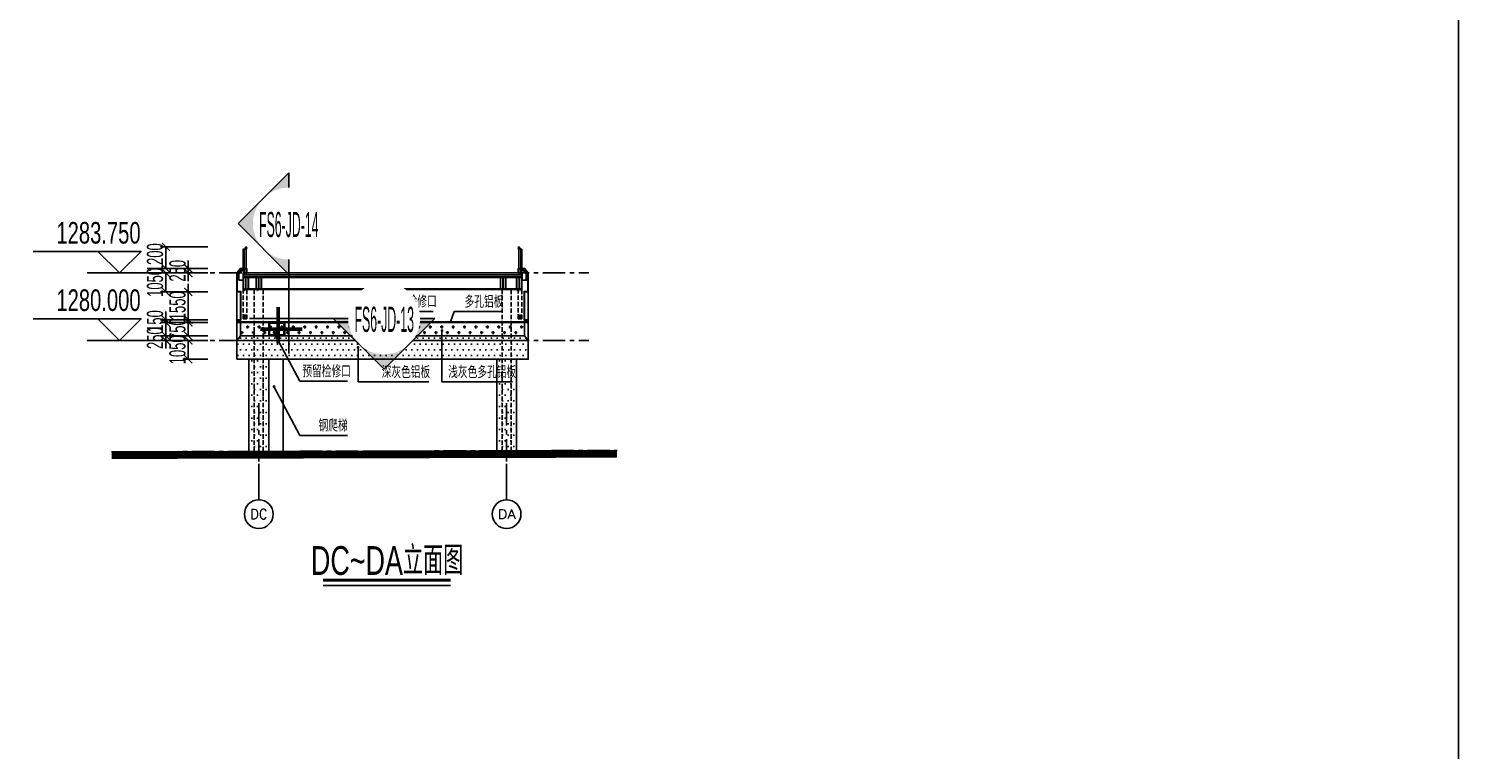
# Model space of a CAD drawing. Extents: x 38275477 to 38557164, y 2905373 to 3096199.
# Drawn here: x 38380627 to 38460175, y 2959031 to 2999194 of the extents above; entities that cross this region are included whole.
import ezdxf
from ezdxf.enums import TextEntityAlignment as Align

# ---------------------------------------------------------------- set-up
doc = ezdxf.new("R2010")
doc.units = 0
doc.header["$LTSCALE"] = 1000
for name, pattern in [('__DASH', [0.35, 0.25, -0.1]), ('CENTER', [2, 1.25, -0.25, 0.25, -0.25]), ('DASH', [0.35, 0.25, -0.1])]:
    doc.linetypes.add(name, pattern=pattern)
for name, color, linetype in [('#填充层', 8, 'Continuous'), ('#幕墙分格线-立面', 7, 'Continuous'), ('#文字', 2, 'Continuous'), ('#标注', 1, 'Continuous'), ('#结构边线+内凹外凸边线', 5, 'Continuous'), ('#非幕墙范围构件', 8, 'DASH'), ('A-BEAM-SECT-S', 10, 'Continuous'), ('A-CLNG-ACCS', 2, 'Continuous'), ('A-DETL-ALUM', 30, 'Continuous'), ('A-DIMS-LEAD', 1, 'Continuous'), ('A-GLASS-E', 145, 'Continuous'), ('A-GRID', 1, 'CENTER'), ('A-HATH', 9, 'Continuous'), ('A-NOTE', 4, 'Continuous'), ('A-STRS-HRAL', 80, 'Continuous'), ('AXIS_TEXT', 4, 'Continuous'), ('C-AXIS-DIMS', 1, 'Continuous'), ('C-SHET-SHBD', 11, 'Continuous'), ('WZ', 7, 'Continuous')]:
    doc.layers.add(name, color=color, linetype=linetype)
doc.layers.add('定位边线-不打印', color=251, linetype='Continuous', plot=False)
doc.styles.add('#文字', font='jrs.shx', dxfattribs={"width": 0.7, "bigfont": 'hztxt.shx'})
doc.styles.add('_TCH_AXIS', font='COMPLEX', dxfattribs={"bigfont": 'GBCBIG'})
doc.styles.add('_TCH_DIM', font='SIMPLEX', dxfattribs={"bigfont": 'GBCBIG'})
doc.styles.add('COMPLEX', font='COMPLEX')
doc.styles.add('JHZX', font='jrs.shx', dxfattribs={"width": 0.6, "bigfont": 'jhz.shx'})
doc.styles.add('XD2008', font='xd-hzs.shx', dxfattribs={"width": 0.7, "bigfont": 'xd-hztxt.shx'})
doc.styles.add('楷体', font='', dxfattribs={"width": 0.75})
doc.styles.get('楷体').set_extended_font_data('KaiTi_GB2312')
doc.dimstyles.new('JZBZ-300', dxfattribs={"dimscale": 300, "dimtxt": 3, "dimasz": 1.5, "dimexe": 1, "dimexo": 1, "dimgap": 0.5, "dimtad": 1, "dimdec": 0, "dimdsep": 46, "dimtxsty": 'JHZX', "dimblk1": 'ARCHTICK', "dimblk2": 'ARCHTICK', "dimsah": 1, "dimcen": 0, "dimclrd": 1, "dimclre": 1, "dimclrt": 2, "dimadec": 1, "dimazin": 2, "dimtfac": 1, "dimtdec": 0, "dimtix": 1, "dimtmove": 0, "dimatfit": 3, "dimfxl": 0, "dimtolj": 1, "dimlwd": -1, "dimlwe": -1, "dimarcsym": 0})

# ---------------------------------------------------------------- blocks, each defined once
blk = doc.blocks.new('A3文本框')
at = {"layer": 'Defpoints', "ltscale": 500}
blk.add_lwpolyline([(10, -10), (-420, -10), (-420, 297), (10, 297)], close=True, dxfattribs=at)
at = {"layer": 'C-SHET-SHBD', "style": 'XD2008', "width": 0.7}
for tag, height, p in [('子项名称', 4.5, (-37.49, 35.41)), ('图名', 4.5, (-37.49, 24.27)), ('比例', 3, (-56.3, 8.25)), ('MQJD-01', 3, (-13.24, 2.27))]:
    blk.add_attdef(tag, text='', height=height, dxfattribs=at).set_placement(p, align=Align.CENTER)
blk = doc.blocks.new('*U10')
blk.add_line((-8.85, -0.75), (8.9, -0.75))
at = {"const_width": 0.4}
blk.add_lwpolyline([(-8.85, 0), (8.9, 0)], dxfattribs=at)
at = {"style": 'JHZX', "width": 0.75}
blk.add_attdef('立面图', text='', height=4, dxfattribs=at).set_placement((0.06, 2.74), align=Align.MIDDLE_CENTER)
blk = doc.blocks.new('*U12')
at = {"const_width": 0.5}
for points in [[(4.16, -15.39), (4.16, -10.39)], [(4.16, -16.24), (4.16, -11.24)]]:
    blk.add_lwpolyline(points, dxfattribs=at)
blk.add_wipeout([(5.35, 6), (4.72, 5.92), (4.11, 5.76), (3.53, 5.53), (2.98, 5.23), (2.47, 4.86), (2.01, 4.43), (1.61, 3.94), (1.27, 3.41), (1, 2.84), (0.81, 2.25), (0.69, 1.63), (0.65, 1), (0.69, 0.37), (0.81, -0.25), (1, -0.84), (1.27, -1.41), (1.61, -1.94), (2.01, -2.43), (2.47, -2.86), (2.98, -3.23), (3.53, -3.53), (4.11, -3.76), (4.72, -3.92), (5.35, -4), (5.97, -4), (6.6, -3.92), (7.21, -3.76), (7.79, -3.53), (8.34, -3.23), (8.85, -2.86), (9.31, -2.43), (9.71, -1.94), (10.05, -1.41), (10.32, -0.84), (10.51, -0.25), (10.63, 0.37), (10.67, 1), (10.63, 1.63), (10.51, 2.25), (10.32, 2.84), (10.05, 3.41), (9.71, 3.94), (9.31, 4.43), (8.85, 4.86), (8.34, 5.23), (7.79, 5.53), (7.21, 5.76), (6.6, 5.92), (5.97, 6)])
h = blk.add_hatch(color=4)
h.paths.add_polyline_path([(5.66, 8.07), (2.12, 4.54), (2.47, 4.86), (2.98, 5.23), (3.53, 5.53), (4.11, 5.76), (4.72, 5.92), (5.35, 6), (5.66, 6)])
h.paths.add_polyline_path([(0.69, 1.63), (0.81, 2.25), (1, 2.84), (1.27, 3.41), (1.61, 3.94), (1.97, 4.39), (-1.41, 1), (1.97, -2.39), (1.61, -1.94), (1.27, -1.41), (1, -0.84), (0.81, -0.25), (0.69, 0.37), (0.65, 1)])
h.paths.add_polyline_path([(5.66, -4), (5.35, -4), (4.72, -3.92), (4.11, -3.76), (3.53, -3.53), (2.98, -3.23), (2.47, -2.86), (2.12, -2.54), (5.66, -6.07)])
for p, q in [((5.66, 8.07), (-1.41, 1)), ((5.66, -6.07), (-1.41, 1)), ((5.66, -4), (5.66, -17.74))]:
    blk.add_line(p, q)
at = {"color": 7}
blk.add_line((5.66, 8.07), (5.66, 6), dxfattribs=at)
at = {"style": 'JHZX', "width": 0.754119}
blk.add_attdef('DANO.', text='', height=3.5, rotation=270, dxfattribs=at).set_placement((3.78, 5.15), (3.78, -3.12), align=Align.FIT)
blk = doc.blocks.new('*U13')
at = {"const_width": 0.5}
for points in [[(4.16, -15.59), (4.16, -10.59)], [(4.16, -15.67), (4.16, -10.67)]]:
    blk.add_lwpolyline(points, dxfattribs=at)
blk.add_wipeout([(5.35, 6), (4.72, 5.92), (4.11, 5.76), (3.53, 5.53), (2.98, 5.23), (2.47, 4.86), (2.01, 4.43), (1.61, 3.94), (1.27, 3.41), (1, 2.84), (0.81, 2.25), (0.69, 1.63), (0.65, 1), (0.69, 0.37), (0.81, -0.25), (1, -0.84), (1.27, -1.41), (1.61, -1.94), (2.01, -2.43), (2.47, -2.86), (2.98, -3.23), (3.53, -3.53), (4.11, -3.76), (4.72, -3.92), (5.35, -4), (5.97, -4), (6.6, -3.92), (7.21, -3.76), (7.79, -3.53), (8.34, -3.23), (8.85, -2.86), (9.31, -2.43), (9.71, -1.94), (10.05, -1.41), (10.32, -0.84), (10.51, -0.25), (10.63, 0.37), (10.67, 1), (10.63, 1.63), (10.51, 2.25), (10.32, 2.84), (10.05, 3.41), (9.71, 3.94), (9.31, 4.43), (8.85, 4.86), (8.34, 5.23), (7.79, 5.53), (7.21, 5.76), (6.6, 5.92), (5.97, 6)])
h = blk.add_hatch(color=4)
h.paths.add_polyline_path([(5.66, 8.07), (2.12, 4.54), (2.47, 4.86), (2.98, 5.23), (3.53, 5.53), (4.11, 5.76), (4.72, 5.92), (5.35, 6), (5.66, 6)])
h.paths.add_polyline_path([(0.69, 1.63), (0.81, 2.25), (1, 2.84), (1.27, 3.41), (1.61, 3.94), (1.97, 4.39), (-1.41, 1), (1.97, -2.39), (1.61, -1.94), (1.27, -1.41), (1, -0.84), (0.81, -0.25), (0.69, 0.37), (0.65, 1)])
h.paths.add_polyline_path([(5.66, -4), (5.35, -4), (4.72, -3.92), (4.11, -3.76), (3.53, -3.53), (2.98, -3.23), (2.47, -2.86), (2.12, -2.54), (5.66, -6.07)])
for p, q in [((5.66, 8.07), (-1.41, 1)), ((5.66, -6.07), (-1.41, 1)), ((5.66, -4), (5.66, -17.09))]:
    blk.add_line(p, q)
at = {"color": 7}
blk.add_line((5.66, 8.07), (5.66, 6), dxfattribs=at)
at = {"style": 'JHZX', "width": 0.754119}
blk.add_attdef('DANO.', text='', height=3.5, dxfattribs=at).set_placement((1.51, -0.88), (9.78, -0.88), align=Align.FIT)
blk = doc.blocks.new('700-300')
at = {"layer": 'A-BEAM-SECT-S'}
for p, q in [((-50, -170), (-50, 470)), ((250, 470), (250, -170))]:
    blk.add_line(p, q, dxfattribs=at)
blk.add_lwpolyline([(108, 470), (250, 470), (250, 500), (-50, 500), (-50, 470), (92, 470), (92, -170), (-50, -170), (-50, -200), (250, -200), (250, -170), (108, -170)], close=True, dxfattribs=at)
for points in [[(-38, -170), (-38, 470)], [(62, 470), (92, 440)], [(138, 470), (108, 440)], [(238, -170), (238, 470)], [(62, -170), (92, -140)], [(138, -170), (108, -140)]]:
    blk.add_lwpolyline(points, dxfattribs=at)
at = {"layer": '定位边线-不打印', "style": 'XD2008', "width": 0.7}
blk.add_text('700*300', height=70, dxfattribs=at).set_placement((-57, -303))
blk = doc.blocks.new('栏杆')
at = {"layer": 'A-GLASS-E'}
blk.add_lwpolyline([(35492900, 2535980), (35492920, 2535980), (35492922, 2537029), (35492902, 2537029)], close=True, dxfattribs=at)
at = {"layer": 'A-STRS-HRAL'}
for points in [[(35492870, 2535600), (35492760, 2535600), (35492760, 2537000), (35492729, 2537112)], [(35492902, 2536889), (35492870, 2536889)], [(35492870, 2536871), (35492902, 2536871)], [(35492900, 2536139), (35492870, 2536139)], [(35492870, 2536121), (35492900, 2536121)]]:
    blk.add_lwpolyline(points, dxfattribs=at)
blk.add_lwpolyline([(35492870, 2535600), (35492870, 2536986, 0.142771), (35492862, 2537013), (35492783, 2537136)], format="xyb", dxfattribs=at)
blk.add_circle((35492758, 2537120), 30, dxfattribs=at)
blk = doc.blocks.new('_ARCHTICK')
at = {"color": 0, "linetype": 'ByBlock', "const_width": 0.15}
blk.add_lwpolyline([(-0.5, -0.5), (0.5, 0.5)], dxfattribs=at)
blk = doc.blocks.new('*D34')
at = {"layer": '#标注', "color": 1, "transparency": 16777216}
for p, q in [((38390606, 2987046), (38387963, 2987046)), ((38388263, 2985846), (38388263, 2987046)), ((38390606, 2985846), (38387963, 2985846))]:
    blk.add_line(p, q, dxfattribs=at)
at = {"layer": 'Defpoints', "color": 0, "transparency": 16777216}
for p in [(38388263, 2987046), (38390906, 2987046), (38390906, 2985846)]:
    blk.add_point(p, dxfattribs=at)
at = {"layer": '#标注', "color": 1, "transparency": 16777216, "xscale": 450, "yscale": 450, "zscale": 450}
for p, rotation in [((38388263, 2987046), 90), ((38388263, 2985846), 270)]:
    blk.add_blockref('_ARCHTICK', p, dxfattribs=dict(at, rotation=rotation))
at = {"layer": '#标注', "color": 2, "transparency": 16777216, "insert": (38387663, 2986446), "char_height": 900, "attachment_point": 5, "rotation": 90, "style": 'JHZX'}
blk.add_mtext('\\A1;1200', dxfattribs=at)
blk = doc.blocks.new('*D35')
at = {"layer": '#标注', "color": 1, "transparency": 16777216}
for p, q in [((38389513, 2985846), (38389513, 2986296)), ((38390606, 2985846), (38389213, 2985846)), ((38390606, 2985596), (38389213, 2985596)), ((38389513, 2985596), (38389513, 2985846)), ((38389513, 2985596), (38389513, 2985146))]:
    blk.add_line(p, q, dxfattribs=at)
at = {"layer": 'Defpoints', "color": 0, "transparency": 16777216}
for p in [(38389513, 2985846), (38390906, 2985846), (38390906, 2985596)]:
    blk.add_point(p, dxfattribs=at)
at = {"layer": '#标注', "color": 1, "transparency": 16777216, "xscale": 450, "yscale": 450, "zscale": 450}
for p, rotation in [((38389513, 2985846), 270), ((38389513, 2985596), 90)]:
    blk.add_blockref('_ARCHTICK', p, dxfattribs=dict(at, rotation=rotation))
at = {"layer": '#标注', "color": 2, "transparency": 16777216, "insert": (38388913, 2985721), "char_height": 900, "attachment_point": 5, "rotation": 90, "style": 'JHZX'}
blk.add_mtext('\\A1;250', dxfattribs=at)
blk = doc.blocks.new('*D36')
at = {"layer": '#标注', "color": 1, "transparency": 16777216}
for p, q in [((38390606, 2985596), (38387963, 2985596)), ((38388263, 2984546), (38388263, 2985596)), ((38390606, 2984546), (38387963, 2984546))]:
    blk.add_line(p, q, dxfattribs=at)
at = {"layer": 'Defpoints', "color": 0, "transparency": 16777216}
for p in [(38388263, 2985596), (38390906, 2985596), (38390906, 2984546)]:
    blk.add_point(p, dxfattribs=at)
at = {"layer": '#标注', "color": 1, "transparency": 16777216, "xscale": 450, "yscale": 450, "zscale": 450}
for p, rotation in [((38388263, 2985596), 90), ((38388263, 2984546), 270)]:
    blk.add_blockref('_ARCHTICK', p, dxfattribs=dict(at, rotation=rotation))
at = {"layer": '#标注', "color": 2, "transparency": 16777216, "insert": (38387663, 2985071), "char_height": 900, "attachment_point": 5, "rotation": 90, "style": 'JHZX'}
blk.add_mtext('\\A1;1050', dxfattribs=at)
blk = doc.blocks.new('*D37')
at = {"layer": '#标注', "color": 1, "transparency": 16777216}
for p, q in [((38389513, 2984546), (38389513, 2984996)), ((38390606, 2984546), (38389213, 2984546)), ((38389513, 2982996), (38389513, 2984546)), ((38390606, 2982996), (38389213, 2982996)), ((38389513, 2982996), (38389513, 2982546))]:
    blk.add_line(p, q, dxfattribs=at)
at = {"layer": 'Defpoints', "color": 0, "transparency": 16777216}
for p in [(38389513, 2984546), (38390906, 2984546), (38390906, 2982996)]:
    blk.add_point(p, dxfattribs=at)
at = {"layer": '#标注', "color": 1, "transparency": 16777216, "xscale": 450, "yscale": 450, "zscale": 450}
for p, rotation in [((38389513, 2984546), 270), ((38389513, 2982996), 90)]:
    blk.add_blockref('_ARCHTICK', p, dxfattribs=dict(at, rotation=rotation))
at = {"layer": '#标注', "color": 2, "transparency": 16777216, "insert": (38388913, 2983771), "char_height": 900, "attachment_point": 5, "rotation": 90, "style": 'JHZX'}
blk.add_mtext('\\A1;1550', dxfattribs=at)
blk = doc.blocks.new('*D38')
at = {"layer": '#标注', "color": 1, "transparency": 16777216}
for p, q in [((38388263, 2982996), (38388263, 2983446)), ((38390606, 2982996), (38387963, 2982996)), ((38390606, 2982846), (38387963, 2982846)), ((38388263, 2982846), (38388263, 2982996)), ((38388263, 2982846), (38388263, 2982396))]:
    blk.add_line(p, q, dxfattribs=at)
at = {"layer": 'Defpoints', "color": 0, "transparency": 16777216}
for p in [(38388263, 2982996), (38390906, 2982996), (38390906, 2982846)]:
    blk.add_point(p, dxfattribs=at)
at = {"layer": '#标注', "color": 1, "transparency": 16777216, "xscale": 450, "yscale": 450, "zscale": 450}
for p, rotation in [((38388263, 2982996), 270), ((38388263, 2982846), 90)]:
    blk.add_blockref('_ARCHTICK', p, dxfattribs=dict(at, rotation=rotation))
at = {"layer": '#标注', "color": 2, "transparency": 16777216, "insert": (38387663, 2982921), "char_height": 900, "attachment_point": 5, "rotation": 90, "style": 'JHZX'}
blk.add_mtext('\\A1;150', dxfattribs=at)
blk = doc.blocks.new('*D39')
at = {"layer": '#标注', "color": 1, "transparency": 16777216}
for p, q in [((38390606, 2982846), (38389213, 2982846)), ((38389513, 2982096), (38389513, 2982846)), ((38390606, 2982096), (38389213, 2982096))]:
    blk.add_line(p, q, dxfattribs=at)
at = {"layer": 'Defpoints', "color": 0, "transparency": 16777216}
for p in [(38389513, 2982846), (38390906, 2982846), (38390906, 2982096)]:
    blk.add_point(p, dxfattribs=at)
at = {"layer": '#标注', "color": 1, "transparency": 16777216, "xscale": 450, "yscale": 450, "zscale": 450}
for p, rotation in [((38389513, 2982846), 90), ((38389513, 2982096), 270)]:
    blk.add_blockref('_ARCHTICK', p, dxfattribs=dict(at, rotation=rotation))
at = {"layer": '#标注', "color": 2, "transparency": 16777216, "insert": (38388913, 2982471), "char_height": 900, "attachment_point": 5, "rotation": 90, "style": 'JHZX'}
blk.add_mtext('\\A1;750', dxfattribs=at)
blk = doc.blocks.new('*D40')
at = {"layer": '#标注', "color": 1, "transparency": 16777216}
for p, q in [((38388263, 2982096), (38388263, 2982546)), ((38390606, 2982096), (38387963, 2982096)), ((38390606, 2981846), (38387963, 2981846)), ((38388263, 2981846), (38388263, 2982096)), ((38388263, 2981846), (38388263, 2981396))]:
    blk.add_line(p, q, dxfattribs=at)
at = {"layer": 'Defpoints', "color": 0, "transparency": 16777216}
for p in [(38388263, 2982096), (38390906, 2982096), (38390906, 2981846)]:
    blk.add_point(p, dxfattribs=at)
at = {"layer": '#标注', "color": 1, "transparency": 16777216, "xscale": 450, "yscale": 450, "zscale": 450}
for p, rotation in [((38388263, 2982096), 270), ((38388263, 2981846), 90)]:
    blk.add_blockref('_ARCHTICK', p, dxfattribs=dict(at, rotation=rotation))
at = {"layer": '#标注', "color": 2, "transparency": 16777216, "insert": (38387663, 2981971), "char_height": 900, "attachment_point": 5, "rotation": 90, "style": 'JHZX'}
blk.add_mtext('\\A1;250', dxfattribs=at)
blk = doc.blocks.new('*D41')
at = {"layer": '#标注', "color": 1, "transparency": 16777216}
for p, q in [((38390606, 2981846), (38389213, 2981846)), ((38389513, 2980796), (38389513, 2981846)), ((38390606, 2980796), (38389213, 2980796))]:
    blk.add_line(p, q, dxfattribs=at)
at = {"layer": 'Defpoints', "color": 0, "transparency": 16777216}
for p in [(38389513, 2981846), (38390906, 2981846), (38390906, 2980796)]:
    blk.add_point(p, dxfattribs=at)
at = {"layer": '#标注', "color": 1, "transparency": 16777216, "xscale": 450, "yscale": 450, "zscale": 450}
for p, rotation in [((38389513, 2981846), 90), ((38389513, 2980796), 270)]:
    blk.add_blockref('_ARCHTICK', p, dxfattribs=dict(at, rotation=rotation))
at = {"layer": '#标注', "color": 2, "transparency": 16777216, "insert": (38388913, 2981321), "char_height": 900, "attachment_point": 5, "rotation": 90, "style": 'JHZX'}
blk.add_mtext('\\A1;1050', dxfattribs=at)
blk = doc.blocks.new('_AXISO')
blk.add_circle((0, 0), 0.5)
at = {"layer": 'AXIS_TEXT', "style": 'COMPLEX', "width": 1.041667}
blk.add_attdef('A', text='', height=0.56, dxfattribs=at).set_placement((-0.25, -0.28), (0.25, -0.28), align=Align.FIT)
blk = doc.blocks.new('LEVEL')
blk.add_line((9, 0), (0, 0))
blk.add_lwpolyline([(7.5, 3), (4.5, 0), (1.5, 3), (16.5, 3)])
at = {"layer": 'WZ', "style": '楷体', "width": 0.75}
blk.add_attdef('LEVEL', text='', height=3.5, dxfattribs=at).set_placement((9.33, 5.59), align=Align.MIDDLE_CENTER)
blk.add_attdef('FLOOR', text='', height=3.5, dxfattribs=at).set_placement((17.5, 3), align=Align.MIDDLE_LEFT)

msp = doc.modelspace()

# ---------------------------------------------------------------- hatches: boundary and pattern name
at = {"layer": '#填充层', "ltscale": 5}
h = msp.add_hatch(dxfattribs=at)
h.set_pattern_fill('CROSS', color=256, scale=200)
h.set_pattern_definition([(0, (0, 0), (317.5, 317.5), [158.75, -476.25]), (90, (79.38, -79.38), (-317.5, 317.5), [158.75, -476.25])])
h.paths.add_polyline_path([(38392414, 2982846), (38399868.5, 2982846), (38399868.5, 2982833.5), (38400768.5, 2982833.5), (38400768.5, 2982846), (38408223, 2982846), (38408223, 2982096), (38392414, 2982096)])
h = msp.add_hatch(dxfattribs=at)
h.set_pattern_fill('DOTS', color=256, scale=200)
h.paths.add_polyline_path([(38392214, 2980796), (38408423, 2980796), (38408423, 2981846), (38408223, 2982096), (38392414, 2982096), (38392214, 2981846)])
h = msp.add_hatch(dxfattribs=at)
h.set_pattern_fill('DOTS', color=256, scale=200)
h.set_pattern_definition([(0, (38392885.96, 2977206.87), (158.75, 317.5), [0, -317.5])])
h.paths.add_polyline_path([(38392886, 2980796), (38393986, 2980796), (38393990, 2975666.6), (38392890, 2975666.6)])
h = msp.add_hatch(dxfattribs=at)
h.set_pattern_fill('DOTS', color=256, scale=200)
h.set_pattern_definition([(0, (38406670.96, 2977206.87), (158.75, 317.5), [0, -317.5])])
h.paths.add_polyline_path([(38406671, 2980796), (38407771, 2980796), (38407775, 2975666.6), (38406675, 2975666.6)])
at = {"layer": 'A-HATH'}
h = msp.add_hatch(dxfattribs=at)
h.set_pattern_fill('钢筋混凝土', color=256, scale=50, style=0)
h.set_pattern_definition([(45, (0, 0), (-88.38834765, 88.38834765), []), (50, (0, 0), (358.6300913, -31.3760675), [37.5, -412.5]), (355, (0, 0), (-69.3756668, 376.096067), [30, -330]), (100.4514, (29.9, -2.6), (289.254691, 344.719771), [31.870095, -350.571056]), (46.1842, (0, 100), (533.6205243, -82.759507), [56.25, -618.75]), (96.6356, (44.47, 93.1), (467.331353, 487.0589355), [47.805144, -525.8565]), (351.1842, (0, 100), (467.3309726, 487.0593005), [45, -495]), (21, (50, 75), (298.453526, -201.3094453), [37.5, -412.5]), (326, (50, 75), (121.657666, 362.5750225), [30, -330]), (71.4514, (74.87, 58.22), (420.1113143, 161.2652484), [31.870095, -350.571056]), (37.5, (0, 0), (6.07992766, 166.4469269), [0, -326, 0, -335, 0, -331.25]), (7.5, (0, 0), (131.5347687, 197.2058559), [0, -191, 0, -318.5, 0, -126.25]), (327.5, (-111.5, 0), (266.9112181, -11.27743587), [0, -125, 0, -390, 0, -517.5]), (317.5, (-161.5, 0), (291.5930847, 50.0524912), [0, -162.5, 0, -259, 0, -367.5])])
h.paths.add_polyline_path([(38392564, 2985376), (38408073, 2985376), (38408073, 2985496), (38392564, 2985496)])

# ---------------------------------------------------------------- linework, layer by layer
at = {"layer": '#幕墙分格线-立面'}
for points in [[(38392564, 2982871), (38392239, 2982871), (38392239, 2982971), (38392439, 2982971), (38392439, 2984571), (38392239, 2984571), (38392239, 2985587.2), (38392426, 2985821), (38392739, 2985821), (38392739, 2985746), (38392764, 2985746), (38392764, 2985846), (38392414, 2985846), (38392214, 2985596), (38392214, 2984546), (38392414, 2984546), (38392414, 2982996), (38392214, 2982996), (38392214, 2982846), (38392564, 2982846)], [(38392564.5, 2985596), (38395564.5, 2985596), (38408073, 2985596)], [(38392739, 2985746), (38392739, 2985596)], [(38392764, 2985746), (38392764, 2985596)], [(38408073, 2982846), (38408423, 2982846), (38408423, 2982996), (38408223, 2982996), (38408223, 2984546), (38408423, 2984546), (38408423, 2985596), (38408223, 2985846), (38407873, 2985846), (38407873, 2985746), (38407898, 2985746), (38407898, 2985821), (38408210.9, 2985821), (38408398, 2985587.2), (38408398, 2984571), (38408198, 2984571), (38408198, 2982971), (38408398, 2982971), (38408398, 2982871), (38408073, 2982871)], [(38407873, 2985746), (38407873, 2985596)], [(38407898, 2985746), (38407898, 2985596)], [(38392214, 2981846), (38392214, 2984546)], [(38408423, 2981846), (38408423, 2984546)], [(38392414, 2982846), (38392414, 2982096)], [(38392564, 2982871), (38392564, 2982846)], [(38408073, 2982871), (38392564, 2982871)], [(38392564, 2982846), (38408073, 2982846)], [(38408073, 2982871), (38408073, 2982846)], [(38408223, 2982846), (38408223, 2982096)], [(38392214, 2981846), (38408423, 2981846)], [(38392886, 2980796), (38392886, 2975646)], [(38393986, 2980796), (38393986, 2975646)], [(38394786, 2980796), (38394786, 2975646)], [(38406671, 2980796), (38406671, 2975646)], [(38407771, 2980796), (38407771, 2975646)]]:
    msp.add_lwpolyline(points, dxfattribs=at)
for points in [[(38392414, 2982846), (38399868.5, 2982846), (38399868.5, 2982833.5), (38400768.5, 2982833.5), (38400768.5, 2982846), (38408223, 2982846), (38408223, 2982096), (38392414, 2982096)], [(38392214, 2980796), (38408423, 2980796), (38408423, 2981846), (38408223, 2982096), (38392414, 2982096), (38392214, 2981846)]]:
    msp.add_lwpolyline(points, close=True, dxfattribs=at)
at = {"layer": '#结构边线+内凹外凸边线'}
for p, q in [((38392564, 2985496), (38408073, 2985496)), ((38392564, 2985496), (38392564, 2985376)), ((38408073, 2985496), (38408073, 2985376)), ((38392564, 2985376), (38408073, 2985376))]:
    msp.add_line(p, q, dxfattribs=at)
at = {"layer": '#非幕墙范围构件'}
msp.add_lwpolyline([(38392764, 2985346.1), (38392564, 2985346.1)], dxfattribs=at)
at = {"layer": '#非幕墙范围构件', "linetype": 'DASH'}
for points in [[(38392564, 2983046), (38392564, 2984676.1), (38392764, 2984676.1), (38392764, 2983046)], [(38407873, 2983046), (38407873, 2984676.1), (38408073, 2984676.1), (38408073, 2983046)], [(38392564, 2983046), (38392764, 2983046), (38392764, 2983246), (38392564, 2983246)], [(38407873, 2983046), (38408073, 2983046), (38408073, 2983246), (38407873, 2983246)]]:
    msp.add_lwpolyline(points, close=True, dxfattribs=at)
at = {"layer": '#非幕墙范围构件', "linetype": '__DASH'}
for points in [[(38393186, 2984676.1), (38393186, 2975646)], [(38393686, 2984676.1), (38393686, 2975646)], [(38406971, 2984676), (38406971, 2975646)], [(38407471, 2984676), (38407471, 2975646)]]:
    msp.add_lwpolyline(points, dxfattribs=at)
at = {"layer": '#非幕墙范围构件', "linetype": 'DASH'}
for points in [[(38392564, 2983046), (38392764, 2983246)], [(38392564, 2983246), (38392764, 2983046)], [(38407873, 2983046), (38408073, 2983246)], [(38407873, 2983246), (38408073, 2983046)]]:
    msp.add_lwpolyline(points, dxfattribs=at)
at = {"color": 8, "const_width": 400}
msp.add_lwpolyline([(38385241.5, 2975445.2), (38413363.5, 2975519.5)], dxfattribs=at)
at = {"color": 8}
msp.add_lwpolyline([(38385241.5, 2975645.2), (38413363.5, 2975718.7)], dxfattribs=at)
at = {"layer": 'A-BEAM-SECT-S'}
for p, q in [((38392864, 2985376.1), (38407804.7, 2985376)), ((38392864, 2985346), (38407804.7, 2985346)), ((38392864, 2984706), (38407873, 2984706)), ((38392864, 2984676), (38407873, 2984676))]:
    msp.add_line(p, q, dxfattribs=at)
at = {"layer": 'A-CLNG-ACCS'}
for points in [[(38394886, 2982096), (38393986, 2982096), (38393986, 2982846), (38394886, 2982846)], [(38394836, 2982146), (38394036, 2982146), (38394036, 2982796), (38394836, 2982796)], [(38399868.5, 2982883.5), (38400768.5, 2982883.5), (38400768.5, 2982833.5), (38399868.5, 2982833.5)]]:
    msp.add_lwpolyline(points, close=True, dxfattribs=at)
at = {"layer": 'A-DETL-ALUM'}
for points in [[(38392579, 2985821), (38392579, 2985728.5), (38392462.9, 2985728.5), (38392324, 2985554.8), (38392324, 2985196), (38392564, 2985196), (38392564, 2985596), (38392559, 2985596), (38392559, 2985201), (38392329, 2985201), (38392329, 2985553.1), (38392465.3, 2985723.5), (38392584, 2985723.5), (38392584, 2985821)], [(38408058, 2985821), (38408058, 2985728.5), (38408174, 2985728.5), (38408313, 2985554.8), (38408313, 2985196), (38408073, 2985196), (38408073, 2985596), (38408078, 2985596), (38408078, 2985201), (38408308, 2985201), (38408308, 2985553.1), (38408171.6, 2985723.5), (38408053, 2985723.5), (38408053, 2985821)]]:
    msp.add_lwpolyline(points, dxfattribs=at)
at = {"layer": 'A-DIMS-LEAD'}
for p, q in [((38400318.5, 2982846), (38400501, 2983461.5)), ((38400501, 2983461.5), (38403143.3, 2983461.5)), ((38404095.8, 2982871), (38404309.5, 2983448.2)), ((38404309.5, 2983448.2), (38406951.8, 2983448.2)), ((38394280.2, 2982290), (38395725.3, 2979578)), ((38403626.6, 2982389.2), (38403626.6, 2979533.2)), ((38398958.4, 2981450.9), (38398958.4, 2979533.2)), ((38394280.2, 2979273.7), (38395725.3, 2976561.7)), ((38395725.3, 2979578), (38398367.6, 2979578)), ((38398958.4, 2979533.2), (38402887, 2979533.2)), ((38403626.6, 2979533.2), (38407555.2, 2979533.2)), ((38395725.3, 2976561.7), (38398367.6, 2976561.7))]:
    msp.add_line(p, q, dxfattribs=at)
at = {"layer": 'A-DIMS-LEAD', "const_width": 80}
for points in [[(38394261.4, 2982325.3, 1), (38394299, 2982254.7, 1)], [(38400307.1, 2982807.7, 1), (38400329.9, 2982884.4, 1)], [(38403626.6, 2982429.2, 1), (38403626.6, 2982349.2, 1)], [(38404081.9, 2982833.5, 1), (38404109.7, 2982908.5, 1)], [(38398958.4, 2981490.9, 1), (38398958.4, 2981410.9, 1)], [(38394261.4, 2979309, 1), (38394299, 2979238.4, 1)]]:
    msp.add_lwpolyline(points, format="xyb", close=True, dxfattribs=at)
at = {"layer": 'A-GRID'}
for p, q in [((38385233, 2985596), (38411794.8, 2985596)), ((38385233, 2981846), (38411794.8, 2981846)), ((38393436, 2978351), (38393436, 2974979.9)), ((38407221, 2978351), (38407221, 2974979.9)), ((38385713.8, 2975646), (38413363.5, 2975719.5))]:
    msp.add_line(p, q, dxfattribs=at)
at = {"layer": 'C-AXIS-DIMS'}
for p, q in [((38393436, 2974979.9), (38393436, 2972979.9)), ((38407221, 2974979.9), (38407221, 2972979.9))]:
    msp.add_line(p, q, dxfattribs=at)

# ---------------------------------------------------------------- block references
at = {"layer": '#标注'}
ref = msp.add_blockref('LEVEL', (38387487.6, 2985596), dxfattribs=dict(at, xscale=-400, yscale=400, zscale=400))
ref.add_attrib('LEVEL', '1283.750', dxfattribs={"layer": '#文字', "height": 1200, "style": '#文字', "width": 0.7}).set_placement((38382173.1, 2987833.1), align=Align.MIDDLE_LEFT)
ref = msp.add_blockref('LEVEL', (38387487.6, 2981846), dxfattribs=dict(at, xscale=-400, yscale=400, zscale=400))
ref.add_attrib('LEVEL', '1280.000', dxfattribs={"layer": '#文字', "height": 1200, "style": '#文字', "width": 0.7}).set_placement((38382173.1, 2984083.1), align=Align.MIDDLE_LEFT)
ref = msp.add_blockref('*U10', (38400548.6, 2968501.8), dxfattribs=dict(at, xscale=400, yscale=400, zscale=400))
ref.add_attrib('立面图', 'DC~DA立面图', dxfattribs={"layer": '#文字', "color": 2, "height": 1600, "style": '#文字', "width": 0.7}).set_placement((38400574.4, 2969597.7), align=Align.MIDDLE_CENTER)
at = {"color": 0, "xscale": 400, "yscale": 400, "zscale": 400}
msp.add_blockref('A3文本框', (38456175.3, 2920196.1), dxfattribs=at)
at = {"layer": 'A-BEAM-SECT-S'}
for p in [(38392614, 2984876), (38393336, 2984876.1), (38406923, 2984876), (38407823, 2984876)]:
    msp.add_blockref('700-300', p, dxfattribs=at)
at = {"layer": 'A-STRS-HRAL', "xscale": -1}
msp.add_blockref('栏杆', (73885494, 449895.7), dxfattribs=at)
at = {"layer": 'A-STRS-HRAL'}
msp.add_blockref('栏杆', (2915142.9, 449895.7), dxfattribs=at)
at = {"layer": 'C-AXIS-DIMS'}
ref = msp.add_blockref('_AXISO', (38393436, 2972179.9), dxfattribs=dict(at, xscale=1600, yscale=1600, zscale=1600))
ref.add_attrib('A', 'DC', dxfattribs={"layer": 'AXIS_TEXT', "height": 552.84, "style": '_TCH_AXIS'}).set_placement((38392948.9, 2971903.5), (38393923, 2971903.5), align=Align.FIT)
ref = msp.add_blockref('_AXISO', (38407221, 2972179.9), dxfattribs=dict(at, xscale=1600, yscale=1600, zscale=1600))
ref.add_attrib('A', 'DA', dxfattribs={"layer": 'AXIS_TEXT', "height": 520.61, "style": '_TCH_AXIS'}).set_placement((38406725.1, 2971919.6), (38407716.8, 2971919.6), align=Align.FIT)

# ---------------------------------------------------------------- texts
at = {"layer": 'A-NOTE', "color": 4, "style": '_TCH_DIM'}
for s, p in [('预留检修口', (38400632.2, 2983671.5)), ('多孔铝板', (38404880.1, 2983658.2)), ('预留检修口', (38395856.5, 2979788)), ('深灰色铝板', (38400271.7, 2979743.2)), ('浅灰色多孔铝板', (38403971.8, 2979743.2)), ('钢爬梯', (38396757.6, 2976771.7))]:
    msp.add_text(s, height=675.18, dxfattribs=at).set_placement(p)

# ---------------------------------------------------------------- dimensions: what is measured, and where the dimension line sits
at = {"layer": '#标注'}
for base, p1, p2, picture, middle in [((38388263, 2987046), (38390905.7, 2985846), (38390905.7, 2987046), '*D34', (38388263, 2986446)), ((38388263, 2985596), (38390905.7, 2984546), (38390905.7, 2985596), '*D36', (38388263, 2985071)), ((38388263, 2982996), (38390905.7, 2982846), (38390905.7, 2982996), '*D38', (38388263, 2982921)), ((38389513, 2982846), (38390905.7, 2982096), (38390905.7, 2982846), '*D39', (38389513, 2982471)), ((38389513, 2981846), (38390905.7, 2980796), (38390905.7, 2981846), '*D41', (38389513, 2981321))]:
    dim = msp.add_linear_dim(base=base, p1=p1, p2=p2, angle=90, dimstyle='JZBZ-300', dxfattribs=at)
    dim.commit()
    dim.dimension.update_dxf_attribs({"geometry": picture, "text_midpoint": middle, "dimtype": 161})
for p1, p2, distance, picture, middle in [((38390905.7, 2985596), (38390905.7, 2985846), 1392.8, '*D35', (38388913, 2985721)), ((38390905.7, 2982996), (38390905.7, 2984546), 1392.8, '*D37', (38388913, 2983771)), ((38390905.7, 2981846), (38390905.7, 2982096), 2642.8, '*D40', (38387663, 2981971))]:
    dim = msp.add_aligned_dim(p1=p1, p2=p2, distance=distance, dimstyle='JZBZ-300', dxfattribs=at)
    dim.commit()
    dim.dimension.update_dxf_attribs({"geometry": picture, "text_midpoint": middle})

# ---------------------------------------------------------------- next in the draw order: block references
ref = msp.add_blockref('*U12', (38400006.8, 2980807.2), dxfattribs=dict(at, xscale=-400, yscale=400, zscale=400, rotation=270))
ref.add_attrib('DANO.', 'FS6-JD-13', dxfattribs={"layer": '#文字', "height": 1400, "style": '#文字', "width": 0.385256}).set_placement((38398759.9, 2982318), (38402068, 2982318), align=Align.FIT)

# ---------------------------------------------------------------- next in the draw order: block references
ref = msp.add_blockref('*U13', (38392845.9, 2987946.8), dxfattribs=dict(at, xscale=400, yscale=400, zscale=400))
ref.add_attrib('DANO.', 'FS6-JD-14', dxfattribs={"layer": '0', "height": 1400, "style": 'JHZX', "width": 0.383174}).set_placement((38393448.6, 2987593.8), (38396756.6, 2987593.8), align=Align.FIT)

doc.saveas('drawing.dxf')
